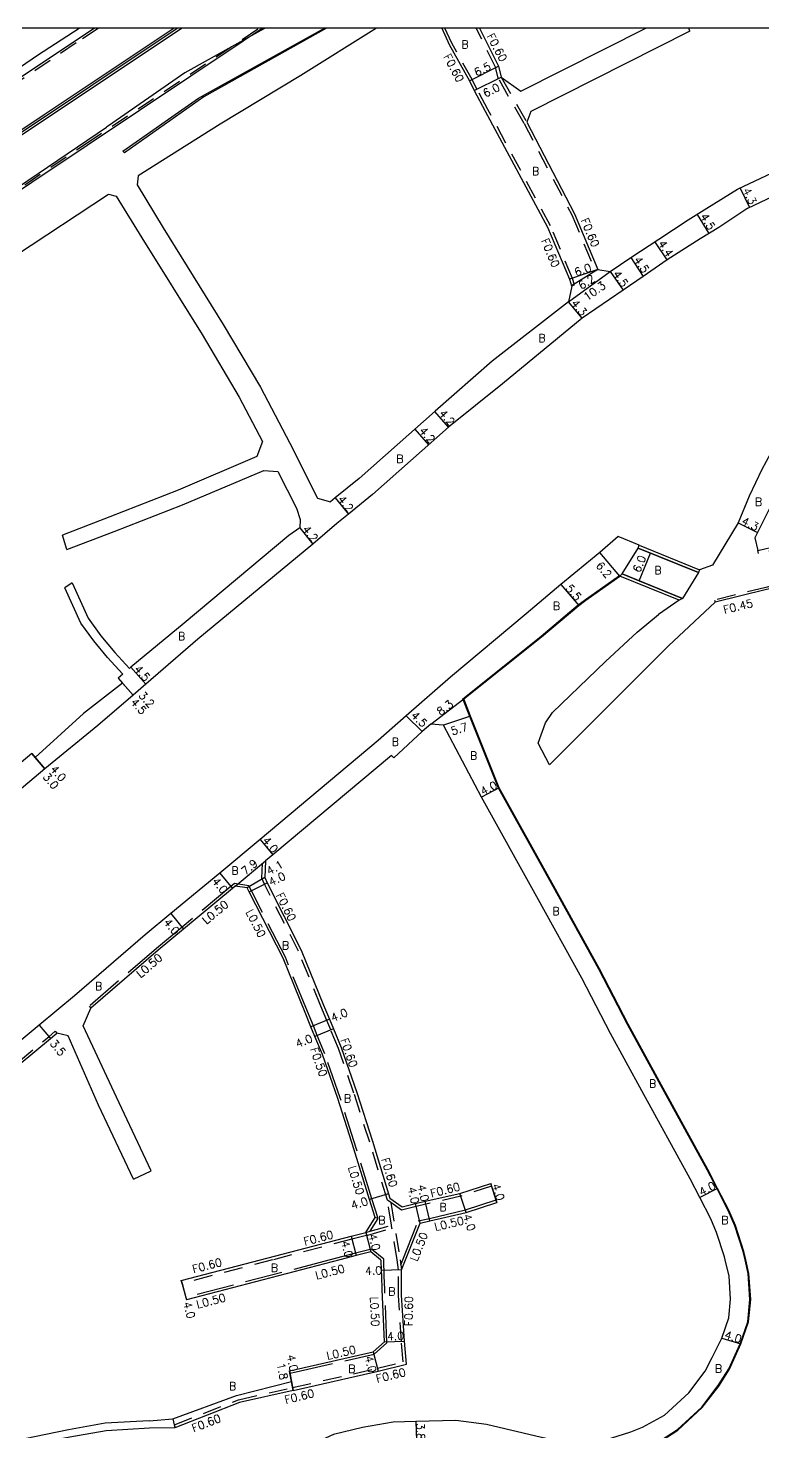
# Model space of a CAD drawing. Header units: metres. Extents: x -4000 to -3199, y -108600 to -108000.
# Drawn here: x -3713.9 to -3566.9, y -108280.7 to -108000 of the extents above; entities that cross this region are included whole.
import ezdxf

# ---------------------------------------------------------------- set-up
doc = ezdxf.new("R2010")
doc.units = ezdxf.units.M
doc.header["$LTSCALE"] = 2.5
doc.linetypes.add('22320', pattern=[2.5, 1.5, -1])
doc.linetypes.add('22330', pattern=[4, 3, -1])
for name, color, linetype in [('2101000', 175, 'Continuous'), ('2101001', 1, 'Continuous'), ('2102000', 4, 'Continuous'), ('2102001', 191, 'Continuous'), ('2203000', 1, 'Continuous'), ('2226000', 40, 'Continuous'), ('2232000', 120, '22320'), ('2233000', 120, '22330'), ('6131000', 11, 'Continuous'), ('6132000', 60, '61320'), ('9201100', 215, 'Continuous'), ('9201500', 222, 'Continuous'), ('9202100', 82, 'Continuous'), ('9203500', 155, 'Continuous'), ('9301100', 1, 'Continuous'), ('999', 7, 'Continuous')]:
    doc.layers.add(name, color=color, linetype=linetype)
doc.styles.add('Dm_Anotation', font='txt.shx', dxfattribs={"bigfont": 'pscdm.shx'})
doc.linetypes.add('61320', pattern='A,0,[3,dmdr.shx,S=0.25,R=0,X=0,Y=0],1.5,[3,dmdr.shx,S=0.25,R=0,X=0,Y=0]', length=1.5)

msp = doc.modelspace()

# ---------------------------------------------------------------- linework, layer by layer
at = {"layer": '2101000'}
for points in [[(-4000, -108199.8), (-3964.56, -108176.15), (-3921.06, -108147.09), (-3884.04, -108122.4), (-3864.66, -108107.45), (-3858.03, -108102.28), (-3851.32, -108097.84), (-3836.42, -108087.86), (-3829.03, -108083.13), (-3806.44, -108070.18), (-3800.8, -108066.81), (-3747.19, -108030.98), (-3728.44, -108018.51), (-3703.24, -108001.7), (-3700.69, -108000)], [(-3735.18, -108045.5), (-3702.13, -108023.39), (-3670.87, -108002.55), (-3667.06, -108000)], [(-3631.16, -108000), (-3629.69, -108003.31), (-3625.62, -108010.55), (-3624.65, -108012.5), (-3622.45, -108016.61), (-3609.97, -108039.78), (-3605.58, -108050.22), (-3605.17, -108051.53), (-3605.16, -108051.57), (-3605.8, -108054.71), (-3621.08, -108066.58), (-3632.48, -108076.61)], [(-3623.62, -108000), (-3619.81, -108007.63), (-3619.29, -108009.8)], [(-3597.45, -108048.69), (-3593.36, -108045.9), (-3587.76, -108042.2), (-3581.87, -108038.35), (-3578.1, -108036.01), (-3572, -108032.23), (-3562.77, -108027.85), (-3552.66, -108023.23), (-3545.97, -108020.33), (-3538.63, -108017.31), (-3532.03, -108014.73), (-3525.22, -108012.33), (-3518.14, -108009.95), (-3510.84, -108007.52), (-3503.83, -108005.52), (-3496.66, -108003.67), (-3490.62, -108002.26), (-3483.82, -108000.93), (-3482.74, -108000.75)], [(-3569.94, -108036.02), (-3560.89, -108031.72), (-3550.9, -108027.16), (-3544.29, -108024.29), (-3537.03, -108021.3), (-3530.5, -108018.75), (-3523.83, -108016.29), (-3516.8, -108013.93), (-3509.6, -108011.53), (-3502.73, -108009.58), (-3495.66, -108007.75), (-3489.74, -108006.37), (-3483.08, -108005.06), (-3482.74, -108005.01)], [(-3614.14, -108018.82), (-3604.58, -108037.12), (-3599.91, -108048.26), (-3597.45, -108048.69)], [(-3569.94, -108036.02), (-3575.73, -108039.84), (-3579.45, -108042.15), (-3586.07, -108046.36), (-3590.85, -108049.64), (-3594.88, -108052.39), (-3603.08, -108058.03), (-3619.03, -108071.16), (-3629.78, -108079.82)], [(-3632.48, -108076.61), (-3647.7, -108090.06), (-3652.48, -108093.93)], [(-3629.78, -108079.82), (-3644.98, -108093.26), (-3649.8, -108097.17)], [(-3564.51, -108083.44), (-3567.13, -108088.24), (-3569.66, -108093.58), (-3571.87, -108098.94), (-3577.01, -108107.36), (-3579.58, -108108.3), (-3579.81, -108108.85), (-3589.4, -108104.96), (-3591.85, -108103.96), (-3591.63, -108103.41), (-3595.84, -108101.67)], [(-3652.48, -108093.93), (-3653.44, -108094.69)], [(-3565.08, -108094.98), (-3568.01, -108100.84), (-3568.51, -108101.93), (-3567.9, -108104.47), (-3556.11, -108101.68)], [(-3649.8, -108097.17), (-3652.14, -108099.07), (-3656.92, -108103.17), (-3679.94, -108122.18), (-3690.35, -108131.16), (-3692.89, -108133.35), (-3699.94, -108139.43), (-3710.56, -108148.09), (-3729.82, -108164.28)], [(-3659.56, -108099.9), (-3661.72, -108101.46), (-3682.69, -108119), (-3693.35, -108127.81), (-3693.63, -108128.05)], [(-3595.84, -108101.67), (-3599.5, -108104.84), (-3607.34, -108111.26)], [(-3570.33, -108246.29), (-3570.71, -108244.59), (-3572.41, -108239.41), (-3573.72, -108236.35), (-3575.96, -108232), (-3577.91, -108228.19), (-3587.59, -108210.6), (-3593.87, -108199.15), (-3599.6, -108188.09), (-3608.75, -108171.58), (-3619.66, -108151.9), (-3625.39, -108137.56), (-3626.76, -108134.13), (-3611.19, -108121.73), (-3603.75, -108115.43), (-3602.33, -108114.41), (-3595.52, -108109.6), (-3595.04, -108109.14), (-3591.65, -108110.52), (-3583, -108114.03), (-3583.67, -108114.41), (-3587.81, -108117.27)], [(-3554.27, -108109.46), (-3564.68, -108111.91), (-3566.22, -108112.28), (-3576.45, -108114.79)], [(-3607.34, -108111.26), (-3614.25, -108117.12), (-3629.44, -108129.78), (-3638.29, -108137.54), (-3643.86, -108142.41), (-3667.51, -108162.22), (-3675.58, -108168.94), (-3685.35, -108177.06), (-3690.47, -108181.32), (-3704.65, -108193.51), (-3711.68, -108199.35), (-3727.37, -108212.38), (-3730.12, -108214.66), (-3751.49, -108232.52), (-3756.49, -108236.87), (-3763.72, -108243.14)], [(-3694.95, -108129.18), (-3695.89, -108130), (-3695.03, -108130.97), (-3702.83, -108137.06), (-3712.5, -108145.81), (-3713.15, -108145.05), (-3732.41, -108161.24), (-3741.49, -108168.91), (-3748.86, -108175.15), (-3756.94, -108181.72)], [(-3574.43, -108246.29), (-3574.57, -108245.66), (-3576.16, -108240.82), (-3577.35, -108238.06), (-3579.52, -108233.82), (-3581.45, -108230.07), (-3591.14, -108212.46), (-3597.4, -108201.03), (-3603.12, -108189.99), (-3612.14, -108173.72), (-3623.2, -108153.76), (-3630.8, -108139.37), (-3633.34, -108139.2), (-3635.06, -108140.66), (-3640.72, -108145.91), (-3641.18, -108145.42), (-3664.95, -108165.29), (-3666.41, -108166.5), (-3666.54, -108169.84), (-3666.09, -108170.93), (-3659.26, -108184.33), (-3654.8, -108195.33), (-3653.62, -108198.16), (-3652.83, -108200.07), (-3651.26, -108203.82), (-3648.15, -108212.79), (-3645, -108222.58), (-3641.8, -108233.05), (-3641.52, -108233.96), (-3639.08, -108235.71), (-3636.4, -108235.03), (-3634.45, -108234.57), (-3627.53, -108232.98), (-3621.37, -108230.98)], [(-3672.48, -108171.56), (-3673.03, -108172.01), (-3682.8, -108180.14), (-3687.89, -108184.38), (-3701.36, -108195.96)], [(-3667.4, -108246.29), (-3649.27, -108241.57), (-3646.35, -108240.81), (-3644.5, -108237.84), (-3645.62, -108234.23), (-3648.76, -108224.09), (-3651.95, -108214.05), (-3655, -108205.25), (-3656.52, -108201.61), (-3657.32, -108199.7), (-3658.51, -108196.83), (-3662.91, -108185.98), (-3669.66, -108172.73), (-3670.08, -108171.92), (-3672.48, -108171.56)], [(-3753.51, -108238.34), (-3749.23, -108234.98), (-3727.93, -108217.39), (-3725.2, -108215), (-3709.45, -108202.05), (-3708.16, -108200.94)], [(-3638.41, -108246.29), (-3635.48, -108238.92), (-3633.53, -108238.47), (-3626.3, -108236.79), (-3620.13, -108234.78)], [(-3643.4, -108246.29), (-3645.34, -108244.68), (-3648.26, -108245.44), (-3651.52, -108246.29)], [(-3684.93, -108278.09), (-3672.21, -108273.41), (-3661.22, -108270.63), (-3661.55, -108268.96), (-3661.65, -108268.47), (-3660.41, -108268.2), (-3644.9, -108264.66), (-3642.64, -108262.68), (-3643.05, -108252.18), (-3643.15, -108249.54), (-3643.19, -108248.41), (-3643.26, -108246.4), (-3643.4, -108246.29)], [(-3683.28, -108250.42), (-3667.4, -108246.29)], [(-3651.52, -108246.29), (-3682.23, -108254.28)], [(-3660.86, -108272.39), (-3643.9, -108268.53), (-3638.23, -108267.12), (-3638.64, -108262.51), (-3639.23, -108253.35), (-3639.19, -108248.26), (-3638.41, -108246.29)], [(-3593.33, -108280.65), (-3590.98, -108279.7), (-3586.62, -108277.35), (-3581.75, -108272.85), (-3578.45, -108268.52), (-3577.04, -108265.77), (-3575.13, -108261.92), (-3573.7, -108257.85), (-3573.36, -108254.15), (-3573.68, -108249.57), (-3574.43, -108246.29)], [(-3591.96, -108284.87), (-3588.23, -108283.12), (-3583.91, -108280.33), (-3579.04, -108275.83), (-3575.74, -108271.5), (-3573.59, -108268.15), (-3571.31, -108263.1), (-3569.76, -108258.7), (-3569.35, -108254.19), (-3569.71, -108248.98), (-3570.33, -108246.29)], [(-3660.86, -108272.39), (-3671.63, -108274.82), (-3684.53, -108279.85)], [(-3602.23, -108283.17), (-3604.09, -108283.08), (-3606.07, -108282.86), (-3611.22, -108281.81), (-3622.18, -108279.19), (-3628.31, -108278.41), (-3636.33, -108278.61), (-3640.87, -108278.72), (-3647.02, -108279.81), (-3652.84, -108281.23), (-3657.77, -108283.45), (-3662.32, -108285.92), (-3665.58, -108287.97), (-3669.43, -108291.26), (-3674.07, -108296.07), (-3675.43, -108298.13), (-3677.36, -108300.95)], [(-3602.23, -108283.17), (-3598.62, -108282.36), (-3593.33, -108280.65)]]:
    msp.add_lwpolyline(points, dxfattribs=at)
at = {"layer": '2101001'}
for points in [[(-3621.37, -108230.98), (-3621.18, -108231.55), (-3620.28, -108234.31), (-3620.13, -108234.78)], [(-3683.28, -108250.42), (-3683.12, -108251), (-3682.36, -108253.8), (-3682.23, -108254.28)]]:
    msp.add_lwpolyline(points, dxfattribs=at)
at = {"layer": '2102000'}
for points in [[(-3744.67, -108029.22), (-3744.78, -108028.15), (-3735.37, -108021.84), (-3723.36, -108013.17), (-3712.03, -108005.43), (-3703.7, -108000)], [(-3694.97, -108024.62), (-3679.83, -108014.02), (-3654.61, -108000)], [(-3654.19, -108000), (-3654.22, -108000.02), (-3678.76, -108013.77), (-3694.63, -108024.96), (-3694.97, -108024.62)], [(-3644.22, -108000), (-3659.33, -108009.49), (-3675.51, -108019.22), (-3691.92, -108029.53), (-3692.08, -108031.35), (-3686.9, -108039.92), (-3674.87, -108059.25), (-3667.45, -108071.8), (-3661.55, -108082.97), (-3655.99, -108093.96), (-3653.44, -108094.69)], [(-3666.5, -108000), (-3667.98, -108000.82)], [(-3615.31, -108012.59), (-3590.31, -108000)], [(-3581.55, -108000.6), (-3613.36, -108016.69), (-3614.14, -108018.82)], [(-3619.29, -108009.8), (-3615.31, -108012.59)], [(-3858.76, -108144.04), (-3856.78, -108138.84), (-3843.04, -108129.78), (-3842.87, -108129.68), (-3824.22, -108117.33), (-3812, -108109.17), (-3795.86, -108098.71), (-3779.98, -108087.8), (-3774.22, -108083.93), (-3767.99, -108079.74), (-3750.42, -108068.32), (-3737.07, -108059.57), (-3717.27, -108046.03), (-3716.47, -108045.5), (-3697.8, -108033.23), (-3696.28, -108033.58), (-3691.14, -108041.93), (-3679.11, -108061.26), (-3671.69, -108073.81), (-3667.03, -108082.64), (-3668.16, -108085.64), (-3683.92, -108092.42), (-3697.57, -108097.75), (-3707.05, -108101.4)], [(-3706.18, -108104.28), (-3696.7, -108100.62), (-3683.05, -108095.3), (-3666.73, -108088.48), (-3663.92, -108088.69), (-3660.23, -108095.97), (-3659.51, -108098.28), (-3659.56, -108099.9)], [(-3694.95, -108129.18), (-3698.01, -108125.85), (-3700.76, -108122.53), (-3703.34, -108119), (-3706.56, -108111.92)], [(-3705.13, -108110.9), (-3701.92, -108117.97), (-3699.34, -108121.51), (-3696.58, -108124.82), (-3693.63, -108128.05)], [(-3576.45, -108114.79), (-3585.78, -108123.48), (-3609.6, -108147.31)], [(-3611.88, -108142.94), (-3610.43, -108138.9), (-3609.03, -108136.82), (-3598.38, -108126.66), (-3592.04, -108120.78), (-3587.81, -108117.27)], [(-3689.3, -108228.51), (-3696.26, -108213.74), (-3702.91, -108199.48), (-3701.36, -108195.96)], [(-3692.86, -108230.15), (-3699.83, -108215.38), (-3705.92, -108201.46), (-3708.16, -108200.94)], [(-3689.71, -108278.46), (-3698.49, -108278.95), (-3705.83, -108280.26), (-3719.1, -108282.98), (-3720.09, -108280.93), (-3729.19, -108283.2), (-3734.58, -108284.48)], [(-3689.71, -108278.46), (-3684.93, -108278.09)], [(-3689.62, -108279.96), (-3698.31, -108280.44), (-3705.54, -108281.73), (-3718.5, -108284.22)], [(-3684.53, -108279.85), (-3689.62, -108279.96)]]:
    msp.add_lwpolyline(points, dxfattribs=at)
at = {"layer": '2102001'}
for points in [[(-3581.55, -108000.6), (-3581.73, -108000)], [(-3667.98, -108000.82), (-3682.54, -108008.92), (-3697.85, -108019.57), (-3698.22, -108019.81)], [(-3744.67, -108029.22), (-3744.52, -108030.73), (-3736.37, -108043.24), (-3733.48, -108043.66), (-3698.22, -108019.81)], [(-3706.18, -108104.28), (-3707.05, -108101.4)], [(-3705.13, -108110.9), (-3706.56, -108111.92)], [(-3609.6, -108147.31), (-3611.88, -108142.94)], [(-3692.86, -108230.15), (-3689.3, -108228.51)]]:
    msp.add_lwpolyline(points, dxfattribs=at)
at = {"layer": '2203000'}
for points in [[(-3579.58, -108108.3), (-3579.81, -108108.85), (-3591.85, -108103.96), (-3591.63, -108103.41)], [(-3595.04, -108109.14), (-3583, -108114.03), (-3583.67, -108114.41), (-3595.52, -108109.6)]]:
    msp.add_lwpolyline(points, close=True, dxfattribs=at)
at = {"layer": '2226000'}
for points in [[(-3684.71, -108000), (-3710.68, -108017.34), (-3878.88, -108129.62), (-3960.25, -108183.96), (-4000, -108210.49)], [(-4000, -108211.35), (-3994.79, -108207.88), (-3881.84, -108132.5), (-3778.51, -108063.54), (-3741.15, -108038.61), (-3683.24, -108000)]]:
    msp.add_lwpolyline(points, dxfattribs=at)
at = {"layer": '2232000'}
for points in [[(-4000, -108200.31), (-3964.33, -108176.51), (-3920.82, -108147.45), (-3883.79, -108122.75), (-3864.4, -108107.79), (-3857.78, -108102.63), (-3851.08, -108098.2), (-3836.19, -108088.22), (-3828.81, -108083.5), (-3806.22, -108070.55), (-3800.57, -108067.17), (-3746.95, -108031.34), (-3728.2, -108018.87), (-3703, -108002.06), (-3699.91, -108000)], [(-3735.37, -108045.21), (-3702.32, -108023.1), (-3671.06, -108002.26), (-3667.67, -108000)], [(-3605.17, -108051.53), (-3604.61, -108051.33), (-3605, -108050.05), (-3609.43, -108039.51), (-3621.93, -108016.31), (-3624.12, -108012.23), (-3625.08, -108010.28), (-3629.15, -108003.05), (-3630.51, -108000)], [(-3614.68, -108019.1), (-3619.86, -108010.02), (-3620.38, -108007.84), (-3624.29, -108000)], [(-3619.29, -108009.8), (-3614.14, -108018.82)], [(-3614.68, -108019.1), (-3605.12, -108037.37), (-3600.46, -108048.49), (-3599.91, -108048.26)], [(-3548.7, -108108.22), (-3550.56, -108100.96), (-3555.97, -108102.26), (-3567.76, -108105.06), (-3567.9, -108104.47)], [(-3564.79, -108111.48), (-3566.32, -108111.84), (-3576.56, -108114.36), (-3576.45, -108114.79)], [(-3621.37, -108230.98), (-3621.18, -108231.55), (-3627.37, -108233.56), (-3634.32, -108235.16), (-3636.26, -108235.61), (-3639.21, -108236.36), (-3641.35, -108234.82), (-3642.04, -108234.33), (-3645.57, -108222.76), (-3648.72, -108212.98), (-3651.82, -108204.04), (-3653.38, -108200.3), (-3654.18, -108198.39), (-3655.36, -108195.55), (-3659.81, -108184.58), (-3666.63, -108171.19), (-3667.15, -108169.95), (-3667.03, -108167.02)], [(-3667.03, -108167.02), (-3666.41, -108166.5)], [(-3763.36, -108246.28), (-3762.66, -108245.7), (-3762.38, -108245.48), (-3754.89, -108238.79), (-3749.55, -108234.59), (-3728.25, -108217.01), (-3725.52, -108214.62), (-3709.77, -108201.67), (-3708.48, -108200.56), (-3708.16, -108200.94)], [(-3640.11, -108246.29), (-3641.13, -108239.96), (-3641.23, -108239.36), (-3642.04, -108234.33)], [(-3641.35, -108234.82), (-3639.51, -108246.29)], [(-3645.49, -108240.57), (-3643.91, -108238.03), (-3644.5, -108237.84)], [(-3645.97, -108241.33), (-3649.12, -108242.15), (-3665.02, -108246.29), (-3683.12, -108251)], [(-3646.35, -108240.81), (-3645.49, -108240.57), (-3641.23, -108239.36)], [(-3645.97, -108241.33), (-3641.13, -108239.96)], [(-3639.79, -108248.28), (-3640.11, -108246.29)], [(-3639.51, -108246.29), (-3639.35, -108247.29), (-3639.19, -108248.26)], [(-3684.65, -108279.25), (-3671.81, -108274.24), (-3660.99, -108271.81), (-3644.04, -108267.95), (-3638.88, -108266.66), (-3639.24, -108262.56), (-3639.82, -108253.39), (-3639.83, -108253.34), (-3639.79, -108248.28)], [(-3683.12, -108251), (-3683.28, -108250.42)], [(-3684.65, -108279.25), (-3684.53, -108279.85)]]:
    msp.add_lwpolyline(points, dxfattribs=at)
at = {"layer": '2233000'}
for points in [[(-3643.91, -108238.03), (-3645.14, -108234.08), (-3648.28, -108223.94), (-3651.47, -108213.89), (-3654.53, -108205.07), (-3656.06, -108201.41), (-3656.85, -108199.51), (-3658.05, -108196.64), (-3662.45, -108185.77), (-3669.22, -108172.5), (-3669.75, -108171.47), (-3672.63, -108171.03), (-3673.35, -108171.63), (-3683.12, -108179.75), (-3688.22, -108184), (-3701.69, -108195.58), (-3701.36, -108195.96)], [(-3638.95, -108246.29), (-3635.85, -108238.49), (-3633.64, -108237.98), (-3626.43, -108236.3), (-3620.28, -108234.31), (-3620.13, -108234.78)], [(-3642.77, -108246.29), (-3642.77, -108246.16), (-3645.22, -108244.13), (-3648.39, -108244.96), (-3653.5, -108246.29), (-3682.36, -108253.8)], [(-3642.55, -108252.16), (-3642.65, -108249.52), (-3642.77, -108246.29)], [(-3639.35, -108247.29), (-3638.95, -108246.29)], [(-3661.55, -108268.96), (-3660.3, -108268.69), (-3644.66, -108265.12), (-3642.13, -108262.9), (-3642.55, -108252.16)], [(-3682.36, -108253.8), (-3682.23, -108254.28)]]:
    msp.add_lwpolyline(points, dxfattribs=at)
at = {"layer": '6131000'}
msp.add_lwpolyline([(-4000, -108210.86), (-3984.39, -108200.44), (-3930.33, -108164.32), (-3847.07, -108108.77), (-3764.56, -108053.7), (-3701.37, -108011.52), (-3684.11, -108000)], dxfattribs=at)
at = {"layer": '6132000'}
for points in [[(-3570.48, -108246.29), (-3570.86, -108244.63), (-3572.55, -108239.46), (-3573.86, -108236.42), (-3576.09, -108232.07), (-3578.05, -108228.26), (-3587.73, -108210.68), (-3594, -108199.22), (-3599.73, -108188.16), (-3608.88, -108171.66), (-3619.8, -108151.96), (-3625.53, -108137.61), (-3626.94, -108134.08), (-3611.29, -108121.61), (-3603.84, -108115.31), (-3602.42, -108114.28), (-3595.62, -108109.48), (-3595.53, -108109.4)], [(-3588.3, -108282.99), (-3584, -108280.22), (-3579.15, -108275.73), (-3575.86, -108271.42), (-3573.72, -108268.08), (-3571.44, -108263.04), (-3569.9, -108258.67), (-3569.5, -108254.19), (-3569.86, -108249), (-3570.48, -108246.29)]]:
    msp.add_lwpolyline(points, dxfattribs=at)
at = {"layer": '9201100'}
for points in [[(-3625.62, -108010.55), (-3619.81, -108007.63)], [(-3624.65, -108012.5), (-3619.29, -108009.8)], [(-3571.47, -108031.98), (-3569.62, -108035.86)], [(-3580.07, -108037.24), (-3577.7, -108041.06)], [(-3586.07, -108046.36), (-3588.5, -108042.69)], [(-3599.91, -108048.26), (-3605.58, -108050.22)], [(-3599.91, -108048.26), (-3605.17, -108051.53)], [(-3593.36, -108045.9), (-3590.88, -108049.65)], [(-3605.8, -108054.71), (-3597.45, -108048.69)], [(-3597.45, -108048.69), (-3594.88, -108052.39)], [(-3603.08, -108058.03), (-3605.8, -108054.71)], [(-3629.78, -108079.82), (-3632.56, -108076.67)], [(-3633.72, -108083.31), (-3636.51, -108080.16)], [(-3652.48, -108093.93), (-3649.8, -108097.17)], [(-3659.56, -108099.9), (-3656.92, -108103.17)], [(-3571.87, -108098.94), (-3568.01, -108100.84)], [(-3595.52, -108109.6), (-3599.5, -108104.84)], [(-3591.65, -108110.52), (-3589.4, -108104.96)], [(-3607.34, -108111.26), (-3603.75, -108115.43)], [(-3690.35, -108131.16), (-3693.35, -108127.81)], [(-3692.89, -108133.35), (-3695.89, -108130)], [(-3692.89, -108133.35), (-3695.03, -108130.97)], [(-3633.34, -108139.2), (-3626.76, -108134.13)], [(-3638.29, -108137.54), (-3635.06, -108140.66)], [(-3625.39, -108137.56), (-3630.8, -108139.37)], [(-3713.15, -108145.05), (-3710.56, -108148.09)], [(-3710.56, -108148.09), (-3712.5, -108145.81)], [(-3619.66, -108151.9), (-3623.2, -108153.76)], [(-3667.51, -108162.22), (-3664.95, -108165.29)], [(-3675.58, -108168.94), (-3673.03, -108172.01)], [(-3672.48, -108171.56), (-3666.41, -108166.5)], [(-3666.54, -108169.84), (-3670.08, -108171.92)], [(-3669.66, -108172.73), (-3666.09, -108170.93)], [(-3685.35, -108177.06), (-3682.8, -108180.14)], [(-3711.68, -108199.35), (-3709.45, -108202.05)], [(-3653.62, -108198.16), (-3657.32, -108199.7)], [(-3652.83, -108200.07), (-3656.52, -108201.61)], [(-3641.8, -108233.05), (-3645.62, -108234.23)], [(-3626.3, -108236.79), (-3627.53, -108232.98)], [(-3620.13, -108234.78), (-3621.37, -108230.98)], [(-3575.96, -108232), (-3579.52, -108233.82)], [(-3635.48, -108238.92), (-3636.4, -108235.03)], [(-3633.53, -108238.47), (-3634.45, -108234.57)], [(-3649.27, -108241.57), (-3648.26, -108245.44)], [(-3646.35, -108240.81), (-3645.34, -108244.68)], [(-3683.28, -108250.42), (-3682.23, -108254.28)], [(-3639.19, -108248.26), (-3643.19, -108248.41)], [(-3642.64, -108262.68), (-3638.64, -108262.51)], [(-3575.13, -108261.92), (-3571.31, -108263.1)], [(-3644.9, -108264.66), (-3643.9, -108268.53)], [(-3661.65, -108268.47), (-3660.86, -108272.39)], [(-3660.86, -108272.39), (-3661.22, -108270.63)], [(-3684.93, -108278.09), (-3684.53, -108279.85)], [(-3636.33, -108278.61), (-3636.24, -108282.41)]]:
    msp.add_lwpolyline(points, dxfattribs=at)
at = {"layer": '9301100'}
msp.add_lwpolyline([(-3595.04, -108109.14), (-3591.85, -108103.96), (-3579.81, -108108.85), (-3583, -108114.03)], close=True, dxfattribs=at)
at = {"layer": '999'}
msp.add_lwpolyline([(-4000, -108000), (-4000, -108600), (-3200, -108600), (-3200, -108000)], close=True, dxfattribs=at)

# ---------------------------------------------------------------- texts
at = {"layer": '9201500', "style": 'Dm_Anotation'}
for s, rotation, p in [('6.5', 26.7051, (-3624.19, -108009.72)), ('6.0', 26.7054, (-3622.41, -108013.9)), ('4.3', 295.3691, (-3571, -108032.37)), ('4.5', 301.8684, (-3579.52, -108037.66)), ('4.4', 303.4555, (-3587.96, -108043.05)), ('6.0', 19.0452, (-3604.29, -108049.66)), ('4.5', 303.4555, (-3592.79, -108046.3)), ('6.2', 31.8671, (-3603.22, -108052.35)), ('10.3', 35.7567, (-3602.08, -108054.63)), ('4.5', 304.7533, (-3596.99, -108049.17)), ('4.3', 309.3405, (-3605.38, -108055.07)), ('4.2', 311.4825, (-3631.84, -108077.1)), ('4.2', 311.4825, (-3635.79, -108080.6)), ('4.2', 309.627, (-3652.08, -108094.26)), ('4.3', 333.7382, (-3571.33, -108099.09)), ('4.2', 308.9057, (-3659.17, -108100.23)), ('6.2', 309.8777, (-3600.41, -108107.52)), ('6.0', 67.9139, (-3591.53, -108109.01)), ('5.5', 310.6983, (-3606.51, -108112.07)), ('4.5', 311.879, (-3692.84, -108128.22)), ('4.5', 311.879, (-3693.53, -108134.86)), ('3.2', 311.879, (-3691.94, -108133.5)), ('8.3', 37.6124, (-3631.38, -108137.56)), ('4.5', 316.0076, (-3637.45, -108137.56)), ('5.7', 18.5535, (-3629.01, -108141.42)), ('3.0', 310.4872, (-3711.09, -108149.75)), ('4.0', 310.4872, (-3709.6, -108148.21)), ('4.0', 27.7753, (-3622.89, -108153.49)), ('4.0', 309.7543, (-3667.17, -108162.46)), ('7.9', 39.7542, (-3670.44, -108169.46)), ('4.1', 30.4573, (-3665.63, -108169.42)), ('4.0', 26.69, (-3665.28, -108171.6)), ('4.0', 309.7542, (-3677.25, -108170.61)), ('4.0', 309.7551, (-3686.9, -108178.84)), ('4.0', 22.6362, (-3652.95, -108198.74)), ('3.5', 309.515, (-3709.66, -108203.06)), ('4.0', 22.6362, (-3660, -108203.92)), ('4.0', 283.2845, (-3637.97, -108231.88)), ('4.0', 283.2846, (-3636.02, -108231.42)), ('4.0', 288.0136, (-3621.15, -108231.33)), ('4.0', 27.167, (-3579.21, -108233.55)), ('4.0', 17.1885, (-3649.03, -108236.23)), ('4.0', 288.0001, (-3626.93, -108237.41)), ('4.0', 284.5839, (-3645.82, -108241.26)), ('4.0', 284.5637, (-3651.32, -108242.66)), ('4.0', 2.1487, (-3646.49, -108249.28)), ('4.0', 285.1232, (-3682.9, -108254.87)), ('4.0', 2.4415, (-3642.09, -108262.39)), ('4.0', 342.9111, (-3574.72, -108261.94)), ('1.8', 281.4257, (-3664.16, -108267.04)), ('4.0', 281.4257, (-3662.15, -108265.38)), ('4.0', 284.4744, (-3646.6, -108265.68)), ('3.8', 271.3896, (-3636.23, -108278.9))]:
    msp.add_text(s, height=1.6, rotation=rotation, dxfattribs=at).set_placement(p)
at = {"layer": '9202100', "style": 'Dm_Anotation'}
for p in [(-3627.22, -108004.06), (-3613.11, -108029.42), (-3611.81, -108062.78), (-3640.27, -108086.91), (-3568.5, -108095.51), (-3588.6, -108109.21), (-3608.93, -108116.33), (-3683.91, -108122.4), (-3641.17, -108143.5), (-3625.51, -108146.27), (-3673.25, -108169.26), (-3609.02, -108177.37), (-3663.13, -108184.2), (-3700.5, -108192.37), (-3589.7, -108211.85), (-3650.74, -108214.8), (-3631.61, -108236.53), (-3643.87, -108239.15), (-3575.25, -108239.13), (-3665.35, -108248.65), (-3641.87, -108253.39), (-3649.87, -108268.84), (-3576.5, -108268.83), (-3673.73, -108272.33)]:
    msp.add_text('B', height=1.6, dxfattribs=at).set_placement(p)
at = {"layer": '9203500', "style": 'Dm_Anotation'}
for s, rotation, p in [('F0.60', 297.8522, (-3622.22, -108001.58)), ('F0.60', 297.8522, (-3630.87, -108005.68)), ('F0.60', 292.7376, (-3603.38, -108038.4)), ('F0.60', 292.8051, (-3611.33, -108042.47)), ('F0.45', 13.8186, (-3574.61, -108117.14)), ('L0.50', 39.7542, (-3678.26, -108179.29)), ('F0.60', 297.0171, (-3664.39, -108173.37)), ('L0.50', 297.0225, (-3670.42, -108176.7)), ('L0.50', 40.6849, (-3691.41, -108190.01)), ('F0.60', 289.1393, (-3651.46, -108202.27)), ('F0.50', 289.1393, (-3657.51, -108204.12)), ('L0.50', 287.1821, (-3649.92, -108227.75)), ('F0.60', 286.9915, (-3643.29, -108226.15)), ('F0.60', 14.294, (-3633.2, -108233.83)), ('L0.50', 13.0711, (-3632.42, -108240.5)), ('F0.60', 14.5862, (-3658.55, -108243.45)), ('L0.50', 68.3497, (-3636.09, -108246.71)), ('F0.60', 14.5862, (-3680.83, -108248.95)), ('L0.50', 14.5862, (-3656.2, -108250.21)), ('L0.50', 14.5862, (-3680.01, -108256.02)), ('L0.50', 272.2394, (-3645.46, -108253.68)), ('F0.60', 89.5997, (-3637, -108259.55)), ('L0.50', 12.8746, (-3654.01, -108266.27)), ('F0.60', 13.9957, (-3644.07, -108270.88)), ('F0.60', 13.9957, (-3662.38, -108275.1)), ('F0.60', 21.3024, (-3680.79, -108280.76))]:
    msp.add_text(s, height=1.6, rotation=rotation, dxfattribs=at).set_placement(p)

doc.saveas('drawing.dxf')
